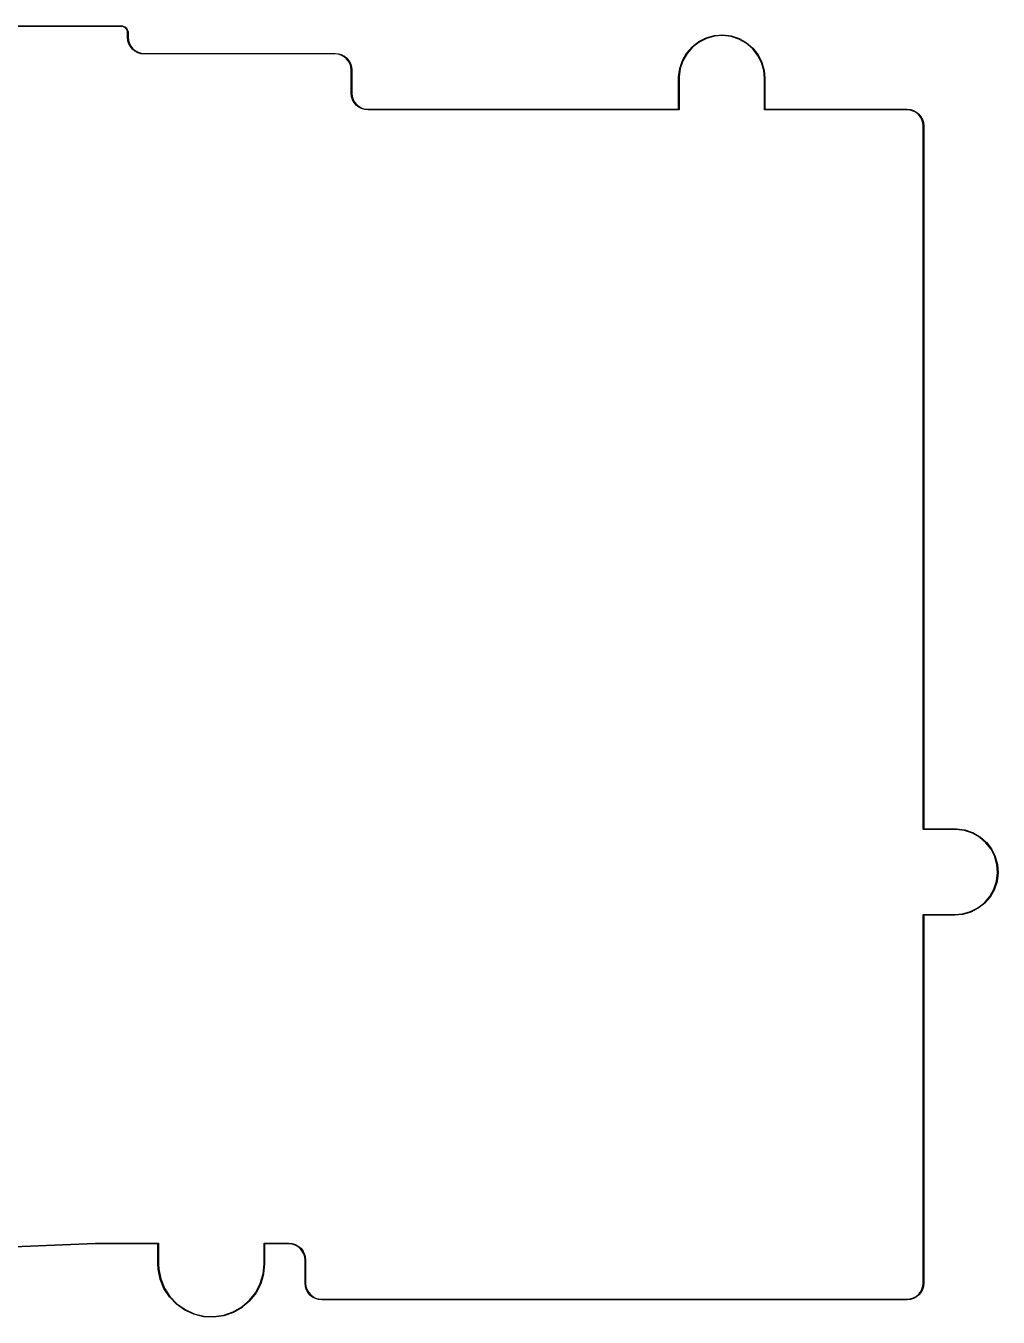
# Model space of a CAD drawing. Extents: x 83 to 248, y -185 to -51.
# Drawn here: x 165.6 to 248.4, y -162.8 to -52.8 of the extents above; entities that cross this region are included whole.
import ezdxf

# ---------------------------------------------------------------- set-up
doc = ezdxf.new("R2010")
doc.units = 0
doc.layers.add('BLACK', color=7, linetype='CONTINUOUS')

msp = doc.modelspace()

# ---------------------------------------------------------------- linework, layer by layer
at = {"layer": 'BLACK', "linetype": 'CONTINUOUS'}
for p, q in [((151.827, -52.807), (173.674, -52.807)), ((173.671, -52.857), (151.829, -52.857)), ((173.779, -52.8675), (173.671, -52.857)), ((173.674, -52.807), (173.675, -52.8071)), ((173.675, -52.8071), (173.675, -52.8071)), ((173.675, -52.8071), (173.786, -52.818)), ((173.881, -52.8983), (173.779, -52.8675)), ((173.786, -52.818), (173.786, -52.818)), ((173.786, -52.818), (173.789, -52.8185)), ((173.789, -52.8185), (173.791, -52.819)), ((173.791, -52.819), (173.898, -52.8512)), ((173.975, -52.9484), (173.881, -52.8983)), ((173.898, -52.8512), (173.898, -52.8513)), ((173.898, -52.8513), (173.9, -52.8522)), ((173.9, -52.8522), (173.902, -52.853)), ((173.902, -52.853), (174, -52.9054)), ((174.057, -53.0158), (173.975, -52.9484)), ((174, -52.9054), (174.001, -52.9056)), ((174.001, -52.9056), (174.003, -52.9069)), ((174.003, -52.9069), (174.005, -52.9081)), ((174.005, -52.9081), (174.091, -52.9786)), ((174.125, -53.098), (174.057, -53.0158)), ((174.091, -52.9786), (174.091, -52.9786)), ((174.091, -52.9786), (174.091, -52.9786)), ((174.091, -52.9786), (174.091, -52.9788)), ((174.091, -52.9788), (174.093, -52.9804)), ((174.093, -52.9804), (174.094, -52.982)), ((174.094, -52.982), (174.166, -53.068)), ((174.176, -53.1918), (174.125, -53.098)), ((174.166, -53.068), (174.166, -53.068)), ((174.166, -53.068), (174.166, -53.068)), ((174.166, -53.068), (174.166, -53.0683)), ((174.166, -53.0683), (174.167, -53.0702)), ((174.167, -53.0702), (174.168, -53.072)), ((174.168, -53.072), (174.221, -53.1701)), ((174.208, -53.2936), (174.176, -53.1918)), ((174.219, -53.4009), (174.208, -53.2936)), ((174.219, -53.4036), (174.219, -53.4009)), ((174.219, -53.7842), (174.219, -53.4036)), ((174.219, -53.7846), (174.219, -53.7842)), ((174.219, -53.7849), (174.219, -53.7846)), ((174.219, -53.7857), (174.219, -53.7849)), ((174.219, -53.7943), (174.219, -53.7857)), ((174.219, -53.7857), (174.219, -53.7857)), ((174.219, -53.7954), (174.219, -53.7943)), ((174.219, -53.7965), (174.219, -53.7954)), ((174.219, -53.7969), (174.219, -53.7965)), ((174.248, -54.068), (174.219, -53.7969)), ((174.221, -53.1701), (174.221, -53.1701)), ((174.221, -53.1701), (174.221, -53.1701)), ((174.221, -53.1701), (174.222, -53.1705)), ((174.222, -53.1705), (174.222, -53.1726)), ((174.222, -53.1726), (174.223, -53.1746)), ((174.223, -53.1746), (174.256, -53.2812)), ((174.256, -53.2812), (174.256, -53.2815)), ((174.256, -53.2815), (174.257, -53.2838)), ((174.257, -53.2838), (174.257, -53.286)), ((174.257, -53.286), (174.269, -53.3969)), ((174.269, -53.3969), (174.269, -53.3972)), ((174.269, -53.3972), (174.269, -53.3983)), ((174.269, -53.3983), (174.269, -53.3994)), ((174.269, -53.3994), (174.269, -53.4022)), ((174.269, -53.4022), (174.269, -53.4023)), ((174.269, -53.4023), (174.269, -53.7844)), ((174.269, -53.7844), (174.269, -53.7929)), ((174.269, -53.7929), (174.297, -54.0604)), ((222.861, -54.1503), (223.499, -53.8306)), ((223.519, -53.8764), (222.886, -54.1939)), ((223.499, -53.8305), (223.501, -53.8297)), ((223.499, -53.8306), (223.499, -53.8305)), ((223.501, -53.8297), (223.503, -53.8289)), ((223.503, -53.8289), (224.19, -53.6391)), ((224.201, -53.6879), (223.519, -53.8764)), ((224.19, -53.6391), (224.19, -53.639)), ((224.19, -53.639), (224.19, -53.639)), ((224.19, -53.639), (224.191, -53.639)), ((224.191, -53.639), (224.193, -53.6386)), ((224.193, -53.6386), (224.195, -53.6382)), ((224.195, -53.6382), (224.906, -53.5855)), ((224.907, -53.6355), (224.201, -53.6879)), ((224.906, -53.5855), (224.909, -53.5855)), ((224.906, -53.5855), (224.906, -53.5855)), ((224.906, -53.5855), (224.906, -53.5855)), ((225.61, -53.7213), (224.907, -53.6355)), ((224.909, -53.5855), (224.911, -53.5856)), ((224.911, -53.5856), (225.619, -53.6719)), ((226.283, -53.9419), (225.61, -53.7213)), ((225.619, -53.6719), (225.619, -53.672)), ((225.619, -53.672), (225.621, -53.6725)), ((225.621, -53.6725), (225.623, -53.673)), ((225.623, -53.673), (226.301, -53.8951)), ((174.248, -54.0702), (174.248, -54.068)), ((174.249, -54.0725), (174.248, -54.0702)), ((174.249, -54.0728), (174.249, -54.0725)), ((174.329, -54.3333), (174.249, -54.0728)), ((174.297, -54.0604), (174.376, -54.3161)), ((174.33, -54.3353), (174.329, -54.3333)), ((174.331, -54.3374), (174.33, -54.3353)), ((174.331, -54.3377), (174.331, -54.3374)), ((174.461, -54.5776), (174.331, -54.3377)), ((174.376, -54.3161), (174.504, -54.5516)), ((174.462, -54.5795), (174.461, -54.5776)), ((174.463, -54.5814), (174.462, -54.5795)), ((174.464, -54.5816), (174.463, -54.5814)), ((174.637, -54.7917), (174.464, -54.5816)), ((174.504, -54.5516), (174.674, -54.7579)), ((174.639, -54.7933), (174.637, -54.7917)), ((174.641, -54.7949), (174.639, -54.7933)), ((174.641, -54.7951), (174.641, -54.7949)), ((174.852, -54.9675), (174.641, -54.7951)), ((174.674, -54.7579), (174.882, -54.9272)), ((174.854, -54.9687), (174.852, -54.9675)), ((174.856, -54.97), (174.854, -54.9687)), ((174.856, -54.9702), (174.856, -54.97)), ((175.097, -55.0982), (174.856, -54.9702)), ((174.882, -54.9272), (175.118, -55.0529)), ((221.824, -55.1319), (222.291, -54.5936)), ((222.327, -54.6282), (221.863, -55.1629)), ((222.291, -54.5933), (222.293, -54.5917)), ((222.291, -54.5936), (222.291, -54.5933)), ((222.293, -54.5917), (222.294, -54.5902)), ((222.294, -54.5902), (222.857, -54.1529)), ((222.886, -54.1939), (222.327, -54.6282)), ((222.857, -54.1529), (222.858, -54.1527)), ((222.858, -54.1527), (222.86, -54.1515)), ((222.86, -54.1515), (222.861, -54.1503)), ((226.9, -54.289), (226.283, -53.9419)), ((226.301, -53.8951), (226.301, -53.8953)), ((226.301, -53.8953), (226.303, -53.8962)), ((226.303, -53.8962), (226.305, -53.8971)), ((226.305, -53.8971), (226.926, -54.2466)), ((227.438, -54.7493), (226.9, -54.289)), ((226.926, -54.2466), (226.926, -54.2466)), ((226.926, -54.2466), (226.926, -54.2466)), ((226.926, -54.2466), (226.927, -54.2468)), ((226.927, -54.2468), (226.929, -54.2481)), ((226.929, -54.2481), (226.93, -54.2494)), ((226.93, -54.2494), (227.472, -54.7129)), ((227.876, -55.3053), (227.438, -54.7493)), ((227.472, -54.7129), (227.472, -54.7131)), ((227.472, -54.7131), (227.474, -54.7148)), ((227.474, -54.7148), (227.475, -54.7164)), ((227.475, -54.7164), (227.917, -55.2763)), ((175.099, -55.099), (175.097, -55.0982)), ((175.101, -55.0999), (175.099, -55.099)), ((175.101, -55.1), (175.101, -55.0999)), ((175.362, -55.1788), (175.101, -55.1)), ((175.118, -55.0529), (175.375, -55.1303)), ((175.365, -55.1793), (175.362, -55.1788)), ((175.367, -55.1797), (175.365, -55.1793)), ((175.367, -55.1798), (175.367, -55.1797)), ((175.639, -55.2064), (175.367, -55.1798)), ((175.375, -55.1303), (175.642, -55.1565)), ((175.64, -55.2065), (175.639, -55.2064)), ((175.639, -55.2064), (175.639, -55.2064)), ((191.896, -55.2065), (175.64, -55.2065)), ((175.642, -55.1565), (191.898, -55.1565)), ((192.163, -55.2327), (191.896, -55.2065)), ((191.898, -55.1565), (191.899, -55.1566)), ((191.899, -55.1566), (191.899, -55.1566)), ((191.899, -55.1566), (192.171, -55.1832)), ((192.42, -55.3101), (192.163, -55.2327)), ((192.171, -55.1832), (192.171, -55.1833)), ((192.171, -55.1833), (192.173, -55.1837)), ((192.173, -55.1837), (192.176, -55.1842)), ((192.176, -55.1842), (192.437, -55.263)), ((192.656, -55.4358), (192.42, -55.3101)), ((192.437, -55.263), (192.437, -55.2631)), ((192.437, -55.2631), (192.439, -55.264)), ((192.439, -55.264), (192.441, -55.2648)), ((192.441, -55.2648), (192.682, -55.3928)), ((192.864, -55.6051), (192.656, -55.4358)), ((192.682, -55.3928), (192.682, -55.393)), ((192.682, -55.393), (192.684, -55.3943)), ((192.684, -55.3943), (192.686, -55.3955)), ((192.686, -55.3955), (192.897, -55.5679)), ((193.034, -55.8114), (192.864, -55.6051)), ((192.897, -55.5679), (192.897, -55.5679)), ((192.897, -55.5679), (192.897, -55.5679)), ((192.897, -55.5679), (192.897, -55.5681)), ((192.897, -55.5681), (192.899, -55.5697)), ((192.899, -55.5697), (192.901, -55.5713)), ((192.901, -55.5713), (193.074, -55.7814)), ((193.162, -56.0469), (193.034, -55.8114)), ((193.074, -55.7814), (193.075, -55.7816)), ((193.075, -55.7816), (193.076, -55.7836)), ((193.076, -55.7836), (193.077, -55.7854)), ((193.077, -55.7854), (193.207, -56.0252)), ((193.241, -56.3026), (193.162, -56.0469)), ((193.207, -56.0252), (193.207, -56.0252)), ((193.207, -56.0252), (193.207, -56.0253)), ((193.207, -56.0253), (193.207, -56.0256)), ((193.207, -56.0256), (193.208, -56.0277)), ((193.208, -56.0277), (193.209, -56.0297)), ((193.209, -56.0297), (193.289, -56.2902)), ((221.238, -56.435), (221.465, -55.7592)), ((221.512, -55.7775), (221.286, -56.4486)), ((221.465, -55.7589), (221.466, -55.7568)), ((221.465, -55.7592), (221.465, -55.7589)), ((221.466, -55.7568), (221.467, -55.7548)), ((221.467, -55.7548), (221.821, -55.1359)), ((221.863, -55.1629), (221.512, -55.7775)), ((221.821, -55.1356), (221.822, -55.1338)), ((221.821, -55.1359), (221.821, -55.1356)), ((221.821, -55.1359), (221.821, -55.1359)), ((221.821, -55.1359), (221.821, -55.1359)), ((221.822, -55.1338), (221.824, -55.1319)), ((228.198, -55.9359), (227.876, -55.3053)), ((227.917, -55.2763), (227.917, -55.2766)), ((227.917, -55.2766), (227.918, -55.2785)), ((227.918, -55.2785), (227.919, -55.2804)), ((227.919, -55.2804), (228.243, -55.9153)), ((228.391, -56.617), (228.198, -55.9359)), ((228.243, -55.9153), (228.244, -55.9156)), ((228.244, -55.9156), (228.244, -55.9178)), ((228.244, -55.9178), (228.245, -55.9199)), ((228.245, -55.9199), (228.44, -56.6057)), ((193.269, -56.5701), (193.241, -56.3026)), ((193.269, -56.5786), (193.269, -56.5701)), ((193.269, -58.5467), (193.269, -56.5786)), ((193.289, -56.2902), (193.289, -56.2905)), ((193.289, -56.2905), (193.29, -56.2928)), ((193.29, -56.2928), (193.29, -56.295)), ((193.29, -56.295), (193.319, -56.5661)), ((193.319, -56.5661), (193.319, -56.5665)), ((193.319, -56.5665), (193.319, -56.5676)), ((193.319, -56.5676), (193.319, -56.5687)), ((193.319, -56.5687), (193.319, -56.5772)), ((193.319, -56.5772), (193.319, -56.5773)), ((193.319, -56.5773), (193.319, -58.5469)), ((221.145, -57.1488), (221.146, -57.1451)), ((221.146, -59.919), (221.145, -57.1488)), ((221.146, -57.1447), (221.237, -56.4398)), ((221.146, -57.1451), (221.146, -57.1447)), ((221.286, -56.4486), (221.195, -57.1516)), ((221.195, -57.1516), (221.195, -59.9428)), ((221.237, -56.4395), (221.238, -56.4372)), ((221.237, -56.4398), (221.237, -56.4395)), ((221.238, -56.4372), (221.238, -56.435)), ((228.449, -57.2752), (228.391, -56.617)), ((228.44, -56.6057), (228.44, -56.606)), ((228.44, -56.606), (228.44, -56.6082)), ((228.44, -56.6082), (228.441, -56.6103)), ((228.441, -56.6103), (228.499, -57.2719)), ((228.448, -59.9428), (228.449, -57.2752)), ((228.499, -57.2729), (228.498, -59.919)), ((228.499, -57.2719), (228.499, -57.272)), ((228.499, -57.272), (228.499, -57.2729)), ((193.269, -58.5471), (193.269, -58.5467)), ((193.269, -58.5474), (193.269, -58.5471)), ((193.269, -58.5482), (193.269, -58.5474)), ((193.269, -58.5568), (193.269, -58.5482)), ((193.269, -58.5482), (193.269, -58.5482)), ((193.269, -58.5579), (193.269, -58.5568)), ((193.269, -58.559), (193.269, -58.5579)), ((193.269, -58.5594), (193.269, -58.559)), ((193.298, -58.8305), (193.269, -58.5594)), ((193.298, -58.8327), (193.298, -58.8305)), ((193.299, -58.835), (193.298, -58.8327)), ((193.299, -58.8353), (193.299, -58.835)), ((193.379, -59.0958), (193.299, -58.8353)), ((193.319, -58.5469), (193.319, -58.5554)), ((193.319, -58.5554), (193.347, -58.8229)), ((193.347, -58.8229), (193.426, -59.0786)), ((193.38, -59.0978), (193.379, -59.0958)), ((193.381, -59.0999), (193.38, -59.0978)), ((193.381, -59.1002), (193.381, -59.0999)), ((193.511, -59.3401), (193.381, -59.1002)), ((193.426, -59.0786), (193.554, -59.3141)), ((193.512, -59.342), (193.511, -59.3401)), ((193.513, -59.3439), (193.512, -59.342)), ((193.514, -59.3441), (193.513, -59.3439)), ((193.687, -59.5542), (193.514, -59.3441)), ((193.554, -59.3141), (193.724, -59.5204)), ((193.689, -59.5558), (193.687, -59.5542)), ((193.691, -59.5574), (193.689, -59.5558)), ((193.691, -59.5576), (193.691, -59.5574)), ((193.902, -59.73), (193.691, -59.5576)), ((193.724, -59.5204), (193.932, -59.6897)), ((193.904, -59.7312), (193.902, -59.73)), ((193.906, -59.7325), (193.904, -59.7312)), ((193.906, -59.7327), (193.906, -59.7325)), ((194.147, -59.8607), (193.906, -59.7327)), ((193.932, -59.6897), (194.168, -59.8154)), ((194.149, -59.8615), (194.147, -59.8607)), ((194.151, -59.8624), (194.149, -59.8615)), ((194.151, -59.8625), (194.151, -59.8624)), ((194.412, -59.9413), (194.151, -59.8625)), ((194.168, -59.8154), (194.425, -59.8928)), ((194.415, -59.9418), (194.412, -59.9413)), ((194.417, -59.9422), (194.415, -59.9418)), ((194.417, -59.9423), (194.417, -59.9422)), ((194.689, -59.9689), (194.417, -59.9423)), ((194.425, -59.8928), (194.692, -59.919)), ((194.69, -59.969), (194.689, -59.9689)), ((194.689, -59.9689), (194.689, -59.9689)), ((221.169, -59.969), (194.69, -59.969)), ((194.692, -59.919), (221.146, -59.919)), ((221.171, -59.9691), (221.169, -59.969)), ((221.173, -59.9688), (221.171, -59.9691)), ((221.175, -59.9686), (221.173, -59.9688)), ((221.18, -59.9672), (221.175, -59.9686)), ((221.184, -59.9649), (221.18, -59.9672)), ((221.188, -59.9618), (221.184, -59.9649)), ((221.191, -59.958), (221.188, -59.9618)), ((221.194, -59.9536), (221.191, -59.958)), ((221.195, -59.9489), (221.194, -59.9536)), ((221.195, -59.9428), (221.196, -59.944)), ((221.196, -59.944), (221.195, -59.9489)), ((228.448, -59.944), (228.448, -59.9428)), ((228.448, -59.9489), (228.448, -59.944)), ((228.45, -59.9536), (228.448, -59.9489)), ((228.451, -59.9567), (228.45, -59.9536)), ((228.452, -59.9579), (228.451, -59.9567)), ((228.452, -59.958), (228.452, -59.9579)), ((228.455, -59.9618), (228.452, -59.958)), ((228.452, -59.958), (228.452, -59.958)), ((228.459, -59.9649), (228.455, -59.9618)), ((228.463, -59.967), (228.459, -59.9649)), ((228.463, -59.9672), (228.463, -59.967)), ((228.467, -59.9682), (228.463, -59.9672)), ((228.463, -59.9672), (228.463, -59.9672)), ((228.463, -59.9672), (228.463, -59.9672)), ((228.468, -59.9686), (228.467, -59.9682)), ((228.472, -59.969), (228.468, -59.9686)), ((228.468, -59.9686), (228.468, -59.9686)), ((228.468, -59.9686), (228.468, -59.9686)), ((228.473, -59.9691), (228.472, -59.969)), ((228.472, -59.969), (228.472, -59.969)), ((228.474, -59.969), (228.473, -59.9691)), ((240.6, -59.969), (228.474, -59.969)), ((228.498, -59.919), (240.603, -59.919)), ((240.868, -59.9952), (240.6, -59.969)), ((240.603, -59.919), (240.604, -59.9191)), ((240.604, -59.9191), (240.604, -59.9191)), ((240.604, -59.9191), (240.875, -59.9457)), ((241.124, -60.0726), (240.868, -59.9952)), ((240.875, -59.9457), (240.876, -59.9458)), ((240.876, -59.9458), (240.878, -59.9462)), ((240.878, -59.9462), (240.88, -59.9467)), ((240.88, -59.9467), (241.141, -60.0255)), ((241.361, -60.1983), (241.124, -60.0726)), ((241.141, -60.0255), (241.141, -60.0256)), ((241.141, -60.0256), (241.144, -60.0265)), ((241.144, -60.0265), (241.146, -60.0273)), ((241.146, -60.0273), (241.386, -60.1553)), ((241.568, -60.3676), (241.361, -60.1983)), ((241.386, -60.1553), (241.387, -60.1555)), ((241.387, -60.1555), (241.388, -60.1568)), ((241.388, -60.1568), (241.39, -60.158)), ((241.39, -60.158), (241.602, -60.3304)), ((241.739, -60.5739), (241.568, -60.3676)), ((241.602, -60.3304), (241.602, -60.3304)), ((241.602, -60.3304), (241.602, -60.3304)), ((241.602, -60.3304), (241.602, -60.3306)), ((241.602, -60.3306), (241.604, -60.3322)), ((241.604, -60.3322), (241.605, -60.3338)), ((241.605, -60.3338), (241.779, -60.5439)), ((241.866, -60.8094), (241.739, -60.5739)), ((241.779, -60.5439), (241.779, -60.5441)), ((241.779, -60.5441), (241.78, -60.5461)), ((241.78, -60.5461), (241.782, -60.5479)), ((241.782, -60.5479), (241.911, -60.7877)), ((241.945, -61.0651), (241.866, -60.8094)), ((241.911, -60.7877), (241.911, -60.7877)), ((241.911, -60.7877), (241.911, -60.7878)), ((241.911, -60.7878), (241.911, -60.7881)), ((241.911, -60.7881), (241.912, -60.7902)), ((241.912, -60.7902), (241.913, -60.7922)), ((241.913, -60.7922), (241.994, -61.0527)), ((241.973, -61.3326), (241.945, -61.0651)), ((241.974, -61.3411), (241.973, -61.3326)), ((241.974, -121.22), (241.974, -61.3411)), ((241.974, -61.3411), (241.974, -61.3411)), ((241.994, -61.0527), (241.994, -61.053)), ((241.994, -61.053), (241.994, -61.0553)), ((241.994, -61.0553), (241.995, -61.0575)), ((241.995, -61.0575), (242.023, -61.3286)), ((242.023, -61.3286), (242.023, -61.329)), ((242.023, -61.329), (242.023, -61.3301)), ((242.023, -61.3301), (242.023, -61.3312)), ((242.023, -61.3312), (242.023, -61.3397)), ((242.023, -61.3397), (242.023, -61.3398)), ((242.023, -61.3398), (242.023, -121.197)), ((241.973, -121.221), (241.974, -121.22)), ((241.974, -121.226), (241.973, -121.221)), ((241.975, -121.231), (241.974, -121.226)), ((241.978, -121.235), (241.975, -121.231)), ((241.979, -121.237), (241.978, -121.235)), ((241.981, -121.239), (241.979, -121.237)), ((241.985, -121.242), (241.981, -121.239)), ((241.989, -121.245), (241.985, -121.242)), ((241.994, -121.246), (241.989, -121.245)), ((241.998, -121.247), (241.994, -121.246)), ((242, -121.246), (241.998, -121.247)), ((244.791, -121.246), (242, -121.246)), ((242.023, -121.197), (244.794, -121.197)), ((245.494, -121.337), (244.791, -121.246)), ((244.794, -121.197), (244.797, -121.197)), ((244.797, -121.197), (244.798, -121.197)), ((244.798, -121.197), (245.503, -121.288)), ((246.165, -121.563), (245.494, -121.337)), ((245.503, -121.288), (245.503, -121.288)), ((245.503, -121.288), (245.505, -121.289)), ((245.505, -121.289), (245.507, -121.289)), ((245.507, -121.289), (246.183, -121.516)), ((246.78, -121.914), (246.165, -121.563)), ((246.183, -121.516), (246.184, -121.516)), ((246.184, -121.516), (246.186, -121.517)), ((246.186, -121.517), (246.188, -121.518)), ((246.188, -121.518), (246.807, -121.872)), ((247.314, -122.378), (246.78, -121.914)), ((246.807, -121.872), (246.807, -121.872)), ((246.807, -121.872), (246.807, -121.872)), ((246.807, -121.872), (246.807, -121.872)), ((246.807, -121.872), (246.809, -121.873)), ((246.809, -121.873), (246.811, -121.875)), ((246.811, -121.875), (247.349, -122.342)), ((247.749, -122.937), (247.314, -122.378)), ((247.349, -122.342), (247.349, -122.342)), ((247.349, -122.342), (247.351, -122.344)), ((247.351, -122.344), (247.352, -122.345)), ((247.352, -122.345), (247.79, -122.908)), ((248.066, -123.57), (247.749, -122.937)), ((247.79, -122.908), (247.79, -122.909)), ((247.79, -122.909), (247.791, -122.911)), ((247.791, -122.911), (247.792, -122.912)), ((247.792, -122.912), (248.112, -123.55)), ((248.255, -124.252), (248.066, -123.57)), ((248.112, -123.55), (248.112, -123.55)), ((248.112, -123.55), (248.113, -123.552)), ((248.113, -123.552), (248.114, -123.554)), ((248.114, -123.554), (248.303, -124.241)), ((248.307, -124.958), (248.255, -124.252)), ((248.303, -124.241), (248.303, -124.241)), ((248.303, -124.241), (248.303, -124.241)), ((248.303, -124.241), (248.304, -124.242)), ((248.304, -124.242), (248.304, -124.244)), ((248.304, -124.244), (248.304, -124.246)), ((248.304, -124.246), (248.357, -124.957)), ((248.221, -125.661), (248.307, -124.958)), ((248.357, -124.962), (248.271, -125.67)), ((248.357, -124.957), (248.357, -124.957)), ((248.357, -124.957), (248.357, -124.96)), ((248.357, -124.96), (248.357, -124.962)), ((247.654, -126.951), (248.001, -126.334)), ((248.045, -126.356), (247.696, -126.977)), ((248.001, -126.334), (248.221, -125.661)), ((248.046, -126.354), (248.045, -126.356)), ((248.047, -126.352), (248.046, -126.354)), ((248.27, -125.674), (248.047, -126.352)), ((248.047, -126.352), (248.047, -126.352)), ((248.271, -125.67), (248.27, -125.672)), ((248.27, -125.672), (248.27, -125.674)), ((248.271, -125.67), (248.271, -125.67)), ((246.637, -127.927), (247.193, -127.489)), ((247.226, -127.526), (246.666, -127.968)), ((247.193, -127.489), (247.654, -126.951)), ((247.228, -127.525), (247.226, -127.526)), ((247.229, -127.523), (247.228, -127.525)), ((247.23, -127.523), (247.229, -127.523)), ((247.693, -126.981), (247.23, -127.523)), ((247.694, -126.98), (247.693, -126.981)), ((247.696, -126.978), (247.694, -126.98)), ((247.696, -126.977), (247.696, -126.978)), ((241.973, -128.524), (241.974, -128.522)), ((241.974, -128.525), (241.973, -128.524)), ((241.974, -128.519), (241.975, -128.517)), ((241.974, -128.522), (241.974, -128.519)), ((241.974, -128.519), (241.974, -128.519)), ((241.974, -128.519), (241.974, -128.519)), ((241.974, -159.892), (241.974, -128.525)), ((241.975, -128.514), (241.976, -128.513)), ((241.975, -128.517), (241.975, -128.514)), ((241.975, -128.514), (241.975, -128.514)), ((241.975, -128.514), (241.975, -128.514)), ((241.976, -128.513), (241.978, -128.51)), ((241.978, -128.51), (241.979, -128.509)), ((241.978, -128.51), (241.978, -128.51)), ((241.978, -128.51), (241.978, -128.51)), ((241.979, -128.509), (241.981, -128.506)), ((241.981, -128.506), (241.985, -128.503)), ((241.985, -128.503), (241.986, -128.502)), ((241.985, -128.503), (241.985, -128.503)), ((241.985, -128.503), (241.985, -128.503)), ((241.986, -128.502), (241.989, -128.501)), ((241.989, -128.501), (241.994, -128.499)), ((241.989, -128.501), (241.989, -128.501)), ((241.989, -128.501), (241.989, -128.501)), ((241.989, -128.501), (241.989, -128.501)), ((241.994, -128.499), (241.998, -128.499)), ((241.998, -128.499), (242, -128.499)), ((242, -128.499), (244.667, -128.5)), ((244.67, -128.55), (242.023, -128.549)), ((242.023, -128.549), (242.023, -159.894)), ((244.667, -128.5), (245.325, -128.442)), ((244.671, -128.55), (244.67, -128.55)), ((245.332, -128.492), (244.671, -128.55)), ((244.671, -128.55), (244.671, -128.55)), ((245.325, -128.442), (246.007, -128.249)), ((245.334, -128.491), (245.332, -128.492)), ((245.337, -128.491), (245.334, -128.491)), ((246.023, -128.296), (245.337, -128.491)), ((245.337, -128.491), (245.337, -128.491)), ((246.007, -128.249), (246.637, -127.927)), ((246.025, -128.295), (246.023, -128.296)), ((246.027, -128.295), (246.025, -128.295)), ((246.662, -127.97), (246.027, -128.294)), ((246.027, -128.294), (246.027, -128.294)), ((246.027, -128.294), (246.027, -128.294)), ((246.027, -128.294), (246.027, -128.295)), ((246.664, -127.969), (246.662, -127.97)), ((246.666, -127.968), (246.664, -127.969)), ((246.666, -127.968), (246.666, -127.968)), ((153.417, -157.201), (171.448, -156.503)), ((171.451, -156.552), (153.421, -157.251)), ((171.448, -156.503), (171.449, -156.502)), ((171.449, -156.502), (171.45, -156.502)), ((171.45, -156.502), (171.45, -156.502)), ((171.45, -156.502), (171.451, -156.502)), ((171.451, -156.502), (176.834, -156.502)), ((176.81, -156.552), (171.451, -156.552)), ((176.81, -158.258), (176.81, -156.552)), ((176.834, -156.502), (176.835, -156.502)), ((176.835, -156.502), (176.836, -156.502)), ((176.836, -156.502), (176.84, -156.503)), ((176.84, -156.503), (176.844, -156.504)), ((176.844, -156.504), (176.849, -156.507)), ((176.849, -156.507), (176.853, -156.51)), ((176.853, -156.51), (176.856, -156.514)), ((176.856, -156.514), (176.858, -156.518)), ((176.858, -156.518), (176.859, -156.523)), ((176.859, -156.523), (176.86, -156.528)), ((176.86, -156.528), (176.86, -156.529)), ((176.86, -156.529), (176.86, -158.256)), ((185.84, -156.528), (185.841, -156.523)), ((185.84, -156.529), (185.84, -156.528)), ((185.84, -158.256), (185.84, -156.529)), ((185.841, -156.523), (185.842, -156.518)), ((185.842, -156.518), (185.844, -156.514)), ((185.844, -156.514), (185.847, -156.51)), ((185.847, -156.51), (185.851, -156.507)), ((185.851, -156.507), (185.856, -156.504)), ((185.856, -156.504), (185.86, -156.503)), ((185.86, -156.503), (185.864, -156.502)), ((185.864, -156.502), (185.864, -156.502)), ((185.864, -156.502), (185.865, -156.502)), ((185.865, -156.502), (185.866, -156.502)), ((185.866, -156.502), (187.961, -156.502)), ((187.959, -156.552), (185.89, -156.552)), ((185.89, -156.552), (185.89, -158.258)), ((188.226, -156.579), (187.959, -156.552)), ((187.961, -156.502), (187.962, -156.503)), ((187.962, -156.503), (187.962, -156.503)), ((187.962, -156.503), (188.234, -156.529)), ((188.483, -156.656), (188.226, -156.579)), ((188.234, -156.529), (188.234, -156.529)), ((188.234, -156.529), (188.236, -156.53)), ((188.236, -156.53), (188.239, -156.53)), ((188.239, -156.53), (188.5, -156.609)), ((188.719, -156.782), (188.483, -156.656)), ((188.5, -156.609), (188.5, -156.609)), ((188.5, -156.609), (188.502, -156.61)), ((188.502, -156.61), (188.504, -156.611)), ((188.504, -156.611), (188.745, -156.739)), ((188.927, -156.951), (188.719, -156.782)), ((188.745, -156.739), (188.745, -156.739)), ((188.745, -156.739), (188.747, -156.74)), ((188.747, -156.74), (188.749, -156.742)), ((188.749, -156.742), (188.96, -156.914)), ((189.097, -157.157), (188.927, -156.951)), ((188.96, -156.914), (188.96, -156.914)), ((188.96, -156.914), (188.96, -156.914)), ((188.96, -156.914), (188.96, -156.914)), ((188.96, -156.914), (188.962, -156.916)), ((188.962, -156.916), (188.964, -156.917)), ((188.964, -156.917), (189.137, -157.127)), ((189.225, -157.393), (189.097, -157.157)), ((189.137, -157.127), (189.138, -157.128)), ((189.138, -157.128), (189.139, -157.13)), ((189.139, -157.13), (189.14, -157.131)), ((189.14, -157.131), (189.27, -157.371)), ((176.81, -158.259), (176.81, -158.258)), ((176.831, -158.699), (176.81, -158.259)), ((176.86, -158.256), (176.881, -158.695)), ((185.759, -159.106), (185.84, -158.256)), ((185.89, -158.259), (185.809, -159.113)), ((185.89, -158.258), (185.89, -158.259)), ((185.89, -158.259), (185.89, -158.259)), ((189.304, -157.649), (189.225, -157.393)), ((189.27, -157.371), (189.27, -157.371)), ((189.27, -157.371), (189.27, -157.371)), ((189.27, -157.371), (189.27, -157.372)), ((189.27, -157.372), (189.271, -157.374)), ((189.271, -157.374), (189.272, -157.376)), ((189.272, -157.376), (189.352, -157.636)), ((189.332, -157.916), (189.304, -157.649)), ((189.332, -157.925), (189.332, -157.916)), ((189.332, -159.894), (189.332, -157.925)), ((189.332, -157.925), (189.332, -157.925)), ((189.352, -157.636), (189.352, -157.637)), ((189.352, -157.637), (189.353, -157.639)), ((189.353, -157.639), (189.353, -157.641)), ((189.353, -157.641), (189.382, -157.912)), ((189.382, -157.912), (189.382, -157.912)), ((189.382, -157.912), (189.382, -157.914)), ((189.382, -157.914), (189.382, -157.915)), ((189.382, -157.915), (189.382, -157.923)), ((189.382, -157.923), (189.382, -157.923)), ((189.382, -157.923), (189.382, -159.893)), ((176.831, -158.7), (176.831, -158.699)), ((176.831, -158.699), (176.831, -158.699)), ((176.832, -158.702), (176.831, -158.7)), ((176.996, -159.544), (176.832, -158.702)), ((176.881, -158.695), (177.045, -159.532)), ((185.519, -159.924), (185.759, -159.106)), ((185.808, -159.118), (185.566, -159.941)), ((185.809, -159.113), (185.808, -159.116)), ((185.808, -159.116), (185.808, -159.117)), ((185.808, -159.117), (185.808, -159.118)), ((176.997, -159.545), (176.996, -159.544)), ((176.997, -159.546), (176.997, -159.545)), ((176.998, -159.549), (176.997, -159.546)), ((177.318, -160.344), (176.998, -159.549)), ((177.045, -159.532), (177.364, -160.323)), ((177.319, -160.345), (177.318, -160.344)), ((177.319, -160.346), (177.319, -160.345)), ((177.32, -160.348), (177.319, -160.346)), ((177.786, -161.069), (177.32, -160.348)), ((177.364, -160.323), (177.826, -161.04)), ((185.128, -160.683), (185.519, -159.924)), ((185.565, -159.945), (185.172, -160.708)), ((185.566, -159.941), (185.565, -159.943)), ((185.565, -159.943), (185.565, -159.944)), ((185.565, -159.944), (185.565, -159.945)), ((189.332, -159.903), (189.332, -159.894)), ((189.332, -159.894), (189.332, -159.894)), ((189.332, -159.904), (189.332, -159.903)), ((189.332, -159.905), (189.332, -159.904)), ((189.361, -160.177), (189.332, -159.905)), ((189.332, -159.905), (189.332, -159.905)), ((189.361, -160.179), (189.361, -160.177)), ((189.362, -160.181), (189.361, -160.179)), ((189.442, -160.442), (189.362, -160.181)), ((189.362, -160.181), (189.362, -160.181)), ((189.382, -159.893), (189.382, -159.901)), ((189.382, -159.901), (189.41, -160.169)), ((189.41, -160.169), (189.489, -160.425)), ((189.443, -160.444), (189.442, -160.442)), ((189.444, -160.446), (189.443, -160.444)), ((189.574, -160.686), (189.444, -160.446)), ((189.444, -160.446), (189.444, -160.446)), ((189.489, -160.425), (189.617, -160.66)), ((241.744, -160.652), (241.87, -160.416)), ((241.915, -160.437), (241.787, -160.678)), ((241.87, -160.416), (241.947, -160.159)), ((241.916, -160.435), (241.915, -160.437)), ((241.917, -160.433), (241.916, -160.435)), ((241.996, -160.172), (241.917, -160.433)), ((241.917, -160.433), (241.917, -160.433)), ((241.947, -160.159), (241.974, -159.892)), ((241.997, -160.167), (241.996, -160.169)), ((241.996, -160.169), (241.996, -160.172)), ((242.023, -159.895), (241.997, -160.167)), ((241.997, -160.167), (241.997, -160.167)), ((242.023, -159.894), (242.023, -159.895)), ((242.023, -159.895), (242.023, -159.895)), ((177.786, -161.07), (177.786, -161.069)), ((177.787, -161.071), (177.786, -161.07)), ((177.789, -161.073), (177.787, -161.071)), ((178.382, -161.692), (177.789, -161.073)), ((177.826, -161.04), (178.416, -161.656)), ((178.416, -161.656), (179.112, -162.149)), ((183.957, -161.912), (184.602, -161.353)), ((184.636, -161.39), (183.988, -161.952)), ((184.602, -161.353), (185.128, -160.683)), ((184.637, -161.389), (184.636, -161.39)), ((184.638, -161.388), (184.637, -161.389)), ((184.639, -161.386), (184.638, -161.388)), ((185.169, -160.712), (184.639, -161.386)), ((185.17, -160.711), (185.169, -160.712)), ((185.171, -160.71), (185.17, -160.711)), ((185.172, -160.708), (185.171, -160.71)), ((189.575, -160.688), (189.574, -160.686)), ((189.576, -160.69), (189.575, -160.688)), ((189.577, -160.69), (189.576, -160.69)), ((189.75, -160.9), (189.577, -160.69)), ((189.617, -160.66), (189.787, -160.866)), ((189.752, -160.902), (189.75, -160.9)), ((189.754, -160.903), (189.752, -160.902)), ((189.754, -160.904), (189.754, -160.903)), ((189.965, -161.076), (189.754, -160.904)), ((189.787, -160.866), (189.995, -161.036)), ((189.967, -161.077), (189.965, -161.076)), ((189.969, -161.078), (189.967, -161.077)), ((189.969, -161.079), (189.969, -161.078)), ((190.21, -161.207), (189.969, -161.079)), ((189.995, -161.036), (190.231, -161.161)), ((190.212, -161.208), (190.21, -161.207)), ((190.214, -161.208), (190.212, -161.208)), ((190.214, -161.209), (190.214, -161.208)), ((190.475, -161.287), (190.214, -161.209)), ((190.231, -161.161), (190.488, -161.239)), ((190.478, -161.288), (190.475, -161.287)), ((190.48, -161.288), (190.478, -161.288)), ((190.752, -161.315), (190.48, -161.288)), ((190.48, -161.288), (190.48, -161.288)), ((190.488, -161.239), (190.755, -161.265)), ((190.753, -161.315), (190.752, -161.315)), ((190.752, -161.315), (190.752, -161.315)), ((240.603, -161.315), (190.753, -161.315)), ((190.755, -161.265), (240.601, -161.265)), ((240.601, -161.265), (240.61, -161.265)), ((240.611, -161.315), (240.603, -161.315)), ((240.603, -161.315), (240.603, -161.315)), ((240.61, -161.265), (240.877, -161.237)), ((240.612, -161.315), (240.611, -161.315)), ((240.614, -161.315), (240.612, -161.315)), ((240.885, -161.286), (240.614, -161.315)), ((240.614, -161.315), (240.614, -161.315)), ((240.877, -161.237), (241.133, -161.158)), ((240.887, -161.286), (240.885, -161.286)), ((240.889, -161.285), (240.887, -161.286)), ((240.89, -161.285), (240.889, -161.285)), ((241.15, -161.205), (240.89, -161.285)), ((241.133, -161.158), (241.369, -161.03)), ((241.152, -161.204), (241.15, -161.205)), ((241.154, -161.203), (241.152, -161.204)), ((241.155, -161.203), (241.154, -161.203)), ((241.395, -161.073), (241.155, -161.203)), ((241.369, -161.03), (241.575, -160.86)), ((241.396, -161.072), (241.395, -161.073)), ((241.398, -161.071), (241.396, -161.072)), ((241.399, -161.07), (241.398, -161.071)), ((241.609, -160.897), (241.399, -161.07)), ((241.575, -160.86), (241.744, -160.652)), ((241.61, -160.895), (241.609, -160.897)), ((241.612, -160.893), (241.61, -160.895)), ((241.784, -160.682), (241.612, -160.893)), ((241.612, -160.893), (241.612, -160.893)), ((241.786, -160.68), (241.784, -160.682)), ((241.787, -160.678), (241.786, -160.68)), ((241.787, -160.678), (241.787, -160.678)), ((178.383, -161.693), (178.382, -161.692)), ((178.383, -161.694), (178.383, -161.693)), ((178.385, -161.695), (178.383, -161.694)), ((179.085, -162.192), (178.385, -161.695)), ((179.086, -162.192), (179.085, -162.192)), ((179.087, -162.193), (179.086, -162.192)), ((179.089, -162.194), (179.087, -162.193)), ((179.87, -162.549), (179.089, -162.194)), ((179.089, -162.194), (179.089, -162.194)), ((179.089, -162.194), (179.089, -162.194)), ((179.112, -162.149), (179.888, -162.502)), ((179.871, -162.549), (179.87, -162.549)), ((179.872, -162.55), (179.871, -162.549)), ((179.874, -162.55), (179.872, -162.55)), ((180.708, -162.751), (179.874, -162.55)), ((179.888, -162.502), (180.717, -162.702)), ((180.709, -162.752), (180.708, -162.751)), ((180.71, -162.752), (180.709, -162.752)), ((180.713, -162.752), (180.71, -162.752)), ((181.569, -162.792), (180.713, -162.752)), ((180.717, -162.702), (181.569, -162.742)), ((181.569, -162.742), (182.413, -162.619)), ((182.423, -162.668), (181.574, -162.792)), ((182.413, -162.619), (183.219, -162.34)), ((182.424, -162.668), (182.423, -162.668)), ((182.425, -162.668), (182.424, -162.668)), ((182.428, -162.667), (182.425, -162.668)), ((183.238, -162.386), (182.428, -162.667)), ((183.219, -162.34), (183.957, -161.912)), ((183.239, -162.386), (183.238, -162.386)), ((183.24, -162.385), (183.239, -162.386)), ((183.242, -162.384), (183.24, -162.385)), ((183.984, -161.955), (183.242, -162.384)), ((183.985, -161.954), (183.984, -161.955)), ((183.986, -161.953), (183.985, -161.954)), ((183.988, -161.952), (183.986, -161.953)), ((181.571, -162.792), (181.569, -162.792)), ((181.572, -162.792), (181.571, -162.792)), ((181.574, -162.792), (181.572, -162.792))]:
    msp.add_line(p, q, dxfattribs=at)

doc.saveas('drawing.dxf')
